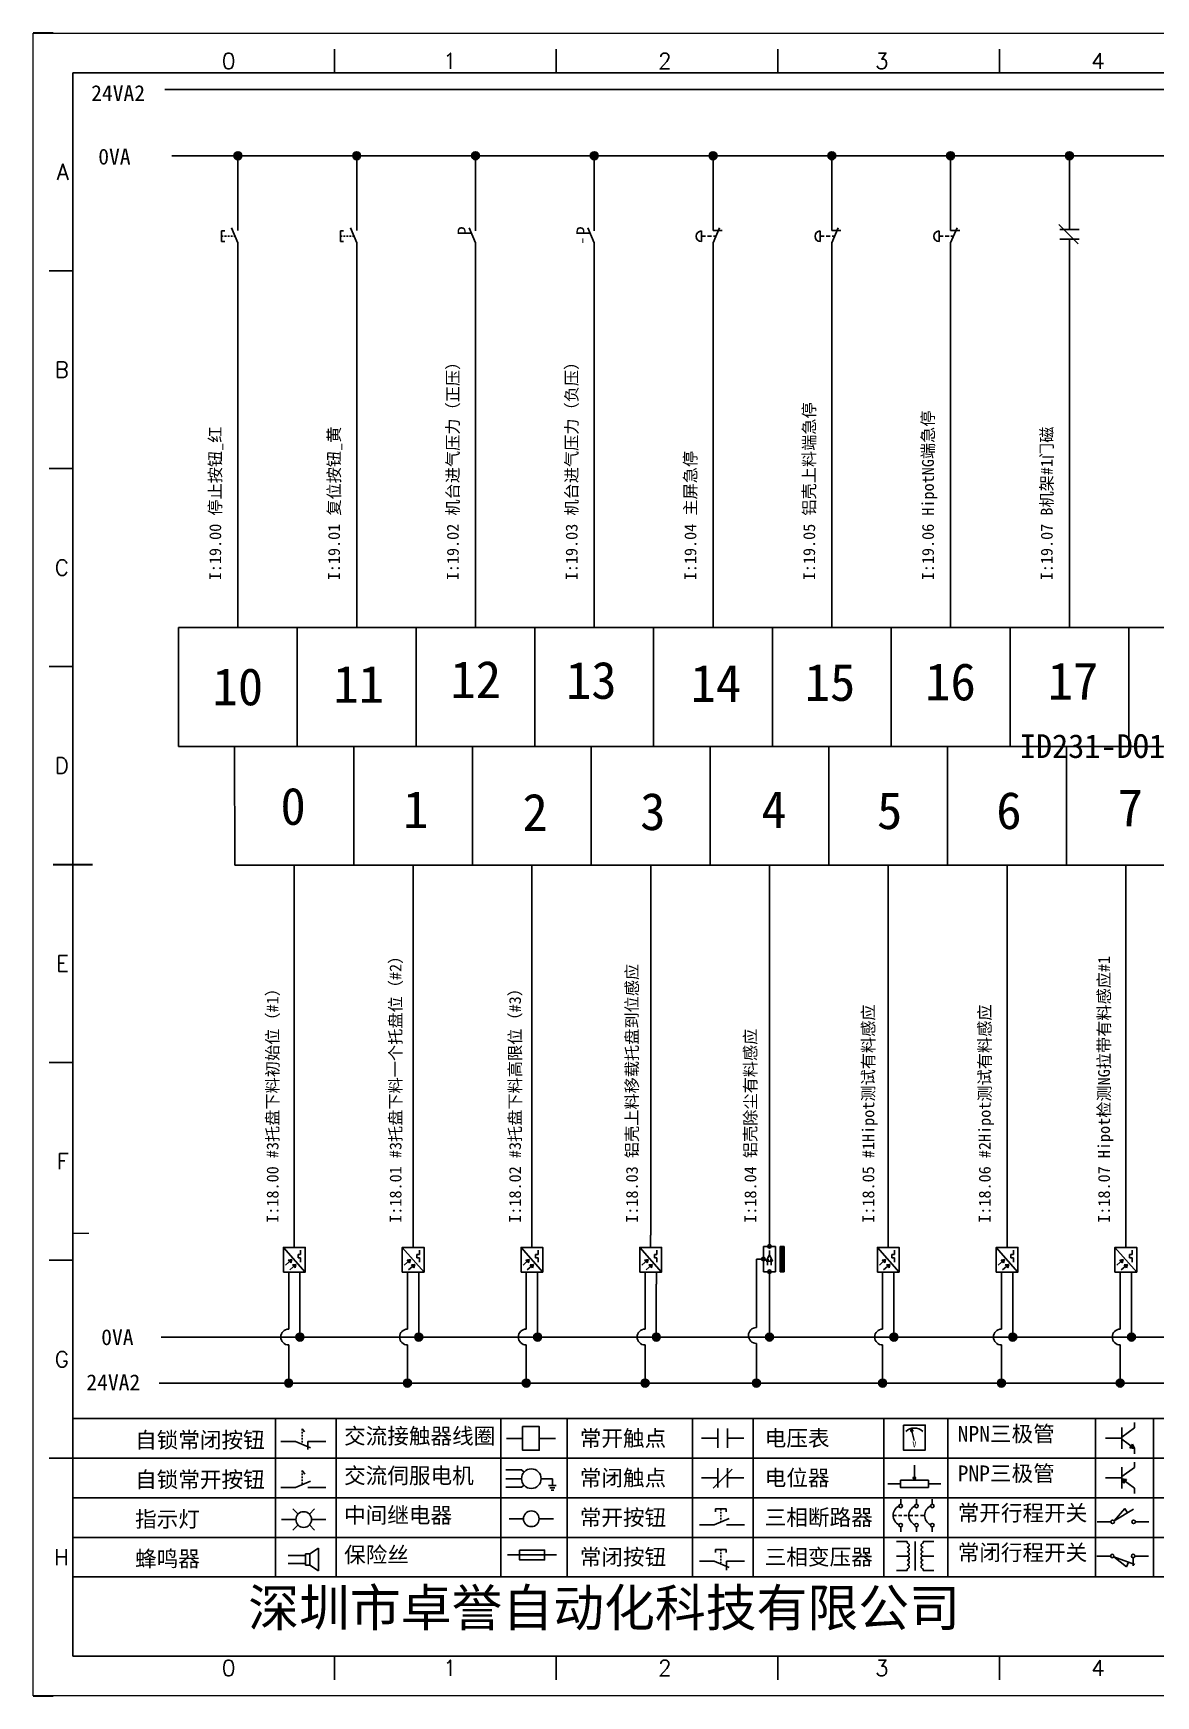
# Model space of a CAD drawing. Header units: millimetres. Extents: x 336 to 12810, y -1577 to 4105.
# Drawn here: x 9860.7 to 10002.4, y -645.8 to -435.8 of the extents above; entities that cross this region are included whole.
import ezdxf
from ezdxf.enums import TextEntityAlignment as Align

# ---------------------------------------------------------------- set-up
doc = ezdxf.new("R2010")
doc.units = ezdxf.units.MM
doc.linetypes.add('DASHED', pattern=[0.75, 0.5, -0.25])
doc.layers.add('AE_BOR', color=1, linetype='Continuous')
doc.layers.add('MISC', color=2, linetype='Continuous')
doc.styles.get("Standard").update_dxf_attribs({"font": ''})
doc.styles.add('WD', font='romans.shx', dxfattribs={"width": 0.8, "bigfont": 'gbcbig.shx'})
doc.styles.add('样式 0', font='')
doc.styles.add('汉字', font='')
doc.styles.get('Standard').set_extended_font_data('SimSun')
doc.styles.get('样式 0').set_extended_font_data('KaiTi_GB2312')
doc.styles.get('汉字').set_extended_font_data('新宋体')

# ---------------------------------------------------------------- blocks, each defined once
blk = doc.blocks.new('*U6')
at = {"linetype": 'ByBlock'}
for p, q in [((-1909.23, -780.45), (-1909.23, -780.67)), ((-1909.23, -780.45), (-1908.92, -780.84)), ((-1909.23, -780.84), (-1909.23, -781.05)), ((-1911.92, -782.07), (-1910.06, -782.07)), ((-1910.06, -782.07), (-1908.18, -782.88)), ((-1909.23, -781.23), (-1909.23, -781.44)), ((-1909.23, -781.61), (-1909.23, -781.83)), ((-1909.23, -782), (-1909.23, -782.21)), ((-1909.23, -782.38), (-1909.23, -782.43)), ((-1908.52, -783.07), (-1908.52, -782.07)), ((-1906.25, -782.07), (-1908.52, -782.07))]:
    blk.add_line(p, q, dxfattribs=at)
blk = doc.blocks.new('*U8')
at = {"linetype": 'ByBlock'}
for p, q in [((-1908.88, -791.17), (-1909.23, -790.71)), ((-1909.23, -790.71), (-1909.23, -790.92)), ((-1909.23, -791.09), (-1909.23, -791.31)), ((-1909.23, -791.48), (-1909.23, -791.69)), ((-1911.92, -792.89), (-1910.06, -792.89)), ((-1910.06, -792.89), (-1908.18, -792.08)), ((-1909.23, -791.86), (-1909.23, -792.08)), ((-1909.23, -792.25), (-1909.23, -792.47)), ((-1906.25, -792.89), (-1908.52, -792.89))]:
    blk.add_line(p, q, dxfattribs=at)
blk = doc.blocks.new('蜂鸣器')
at = {"linetype": 'ByBlock'}
for p, q in [((-1907.17, -795.53), (-1908.25, -796.26)), ((-1907.17, -795.53), (-1907.17, -798.41)), ((-1908.8, -796.48), (-1911.01, -796.48)), ((-1908.8, -797.46), (-1911.01, -797.46)), ((-1908.25, -796.26), (-1908.8, -796.26)), ((-1908.8, -797.68), (-1908.8, -796.26)), ((-1908.25, -797.68), (-1908.8, -797.68)), ((-1908.25, -797.68), (-1908.25, -796.26)), ((-1907.17, -798.41), (-1908.25, -797.68))]:
    blk.add_line(p, q, dxfattribs=at)
blk = doc.blocks.new('指示灯')
at = {"linetype": 'ByBlock'}
for p, q in [((-1854.25, -776.92), (-1856.06, -776.92)), ((-1854.62, -775.59), (-1853.97, -776.23)), ((-1851.9, -775.59), (-1852.54, -776.23)), ((-1852.26, -776.92), (-1850.45, -776.92)), ((-1854.62, -778.25), (-1853.97, -777.61)), ((-1851.9, -778.25), (-1852.54, -777.61))]:
    blk.add_line(p, q, dxfattribs=at)
blk.add_circle((-1853.26, -776.92), 0.992, dxfattribs=at)
blk = doc.blocks.new('交流接触器线圈')
at = {"linetype": 'ByBlock'}
for p, q in [((-1880.82, -781.77), (-1882.87, -781.77)), ((-1878.72, -781.77), (-1876.67, -781.77))]:
    blk.add_line(p, q, dxfattribs=at)
blk.add_lwpolyline([(-1880.82, -780.28), (-1878.72, -780.28), (-1878.72, -783.26), (-1880.82, -783.26)], close=True, dxfattribs=at)
blk = doc.blocks.new('交流伺服电机')
at = {"linetype": 'ByBlock'}
for p, q in [((-1880.97, -785.75), (-1882.94, -785.75)), ((-1880.97, -786.85), (-1882.94, -786.85)), ((-1880.97, -785.75), (-1880.65, -786.03)), ((-1878.49, -786.85), (-1877.07, -786.85)), ((-1877.07, -786.85), (-1877.07, -787.72)), ((-1880.97, -787.94), (-1882.94, -787.94)), ((-1880.97, -787.94), (-1880.65, -787.67)), ((-1877.54, -787.72), (-1876.59, -787.72)), ((-1877.38, -788.01), (-1876.75, -788.01)), ((-1877.23, -788.29), (-1876.9, -788.29))]:
    blk.add_line(p, q, dxfattribs=at)
blk.add_circle((-1879.73, -786.85), 1.24, dxfattribs=at)
blk = doc.blocks.new('中间继电器')
at = {"linetype": 'ByBlock'}
for p, q in [((-1880.72, -791.92), (-1882.54, -791.92)), ((-1878.74, -791.92), (-1876.92, -791.92))]:
    blk.add_line(p, q, dxfattribs=at)
blk.add_circle((-1879.73, -791.92), 0.992, dxfattribs=at)
blk = doc.blocks.new('保险丝')
at = {"linetype": 'ByBlock'}
blk.add_line((-1882.72, -796.49), (-1876.55, -796.49), dxfattribs=at)
blk.add_lwpolyline([(-1881.2, -795.86), (-1878.06, -795.86), (-1878.06, -797.12), (-1881.2, -797.12)], close=True, dxfattribs=at)
blk = doc.blocks.new('常开按钮')
at = {"linetype": 'ByBlock'}
for p, q in [((-1910.06, -787.73), (-1908.18, -786.93)), ((-1909.9, -785.68), (-1908.56, -785.68)), ((-1909.9, -785.68), (-1909.9, -786.07)), ((-1909.23, -785.68), (-1909.23, -785.89)), ((-1909.23, -786.06), (-1909.23, -786.28)), ((-1909.23, -786.45), (-1909.23, -786.67)), ((-1909.23, -786.84), (-1909.23, -787.05)), ((-1909.23, -787.22), (-1909.23, -787.38)), ((-1908.56, -785.68), (-1908.56, -786.07)), ((-1911.92, -787.73), (-1910.06, -787.73)), ((-1906.25, -787.73), (-1908.52, -787.73))]:
    blk.add_line(p, q, dxfattribs=at)
blk = doc.blocks.new('常开触点')
at = {"linetype": 'ByBlock'}
for p, q in [((-1853.82, -782.99), (-1853.82, -780.56)), ((-1852.6, -782.99), (-1852.6, -780.56)), ((-1853.82, -781.77), (-1855.88, -781.77)), ((-1852.6, -781.77), (-1850.55, -781.77))]:
    blk.add_line(p, q, dxfattribs=at)
blk = doc.blocks.new('常闭触点')
at = {"linetype": 'ByBlock'}
for p, q in [((-1853.82, -786.77), (-1855.88, -786.77)), ((-1852.01, -785.66), (-1854.43, -788.1)), ((-1853.82, -787.99), (-1853.82, -785.56)), ((-1852.6, -787.99), (-1852.6, -785.56)), ((-1852.6, -786.77), (-1850.55, -786.77))]:
    blk.add_line(p, q, dxfattribs=at)
blk = doc.blocks.new('常闭按钮')
at = {"linetype": 'ByBlock'}
for p, q in [((-1854.11, -790.83), (-1852.77, -790.83)), ((-1854.11, -790.83), (-1854.11, -791.22)), ((-1853.44, -790.83), (-1853.44, -791.04)), ((-1853.44, -791.21), (-1853.44, -791.43)), ((-1853.44, -791.6), (-1853.44, -791.82)), ((-1852.77, -790.83), (-1852.77, -791.22)), ((-1856.13, -792.28), (-1854.28, -792.28)), ((-1854.28, -792.28), (-1852.4, -793.09)), ((-1853.44, -791.99), (-1853.44, -792.2)), ((-1853.44, -792.37), (-1853.44, -792.53)), ((-1850.47, -792.28), (-1852.73, -792.28)), ((-1852.73, -792.28), (-1852.73, -793.43))]:
    blk.add_line(p, q, dxfattribs=at)
blk = doc.blocks.new('电压表')
at = {"linetype": 'ByBlock'}
for p, q in [((-1814.84, -780.75), (-1814.91, -781.13)), ((-1814.6, -781.05), (-1814.91, -781.13)), ((-1814.84, -780.75), (-1814.46, -782.26)), ((-1814.84, -780.75), (-1814.6, -781.05))]:
    blk.add_line(p, q, dxfattribs=at)
blk.add_lwpolyline([(-1815.84, -780.34), (-1813.07, -780.34), (-1813.07, -783.49), (-1815.84, -783.49)], close=True, dxfattribs=at)
blk.add_arc((-1814.46, -782.26), 1.56, 46.8313, 133.1687, dxfattribs=at)
at = {"linetype": 'ByBlock', "insert": (-1814.7, -782.39), "char_height": 0.75, "width": 0.6768, "attachment_point": 1}
blk.add_mtext('V', dxfattribs=at)
blk = doc.blocks.new('电位器')
at = {"linetype": 'ByBlock'}
for p, q in [((-1814.45, -787.3), (-1814.45, -785.39)), ((-1814.45, -787.3), (-1814.62, -786.96)), ((-1814.62, -786.96), (-1814.27, -786.96)), ((-1814.45, -787.3), (-1814.27, -786.96)), ((-1816.21, -787.75), (-1817.79, -787.75)), ((-1812.68, -787.75), (-1811.1, -787.75))]:
    blk.add_line(p, q, dxfattribs=at)
blk.add_lwpolyline([(-1816.21, -787.3), (-1812.68, -787.3), (-1812.68, -788.2), (-1816.21, -788.2)], close=True, dxfattribs=at)
blk = doc.blocks.new('三相断路器')
at = {"linetype": 'ByBlock'}
for p, q in [((-1816.17, -790.33), (-1816.17, -789.7)), ((-1814.17, -790.33), (-1814.17, -789.7)), ((-1812.18, -790.33), (-1812.18, -789.7)), ((-1817.14, -791.74), (-1816.72, -791.74)), ((-1816.45, -791.74), (-1816.03, -791.74)), ((-1816.17, -793.19), (-1816.17, -793.83)), ((-1815.76, -791.74), (-1815.34, -791.74)), ((-1815.07, -791.74), (-1814.65, -791.74)), ((-1814.38, -791.74), (-1813.96, -791.74)), ((-1814.17, -793.19), (-1814.17, -793.83)), ((-1813.69, -791.74), (-1813.27, -791.74)), ((-1812.18, -793.19), (-1812.18, -793.83))]:
    blk.add_line(p, q, dxfattribs=at)
for centre in [(-1816.17, -790.55), (-1814.17, -790.55), (-1812.18, -790.55), (-1816.17, -792.98), (-1814.17, -792.98), (-1812.18, -792.98)]:
    blk.add_circle(centre, 0.219, dxfattribs=at)
for centre in [(-1815.81, -791.74), (-1813.82, -791.74), (-1811.83, -791.74)]:
    blk.add_arc(centre, 1.32, 115.5791, 244.4209, dxfattribs=at)
blk = doc.blocks.new('三相变压器')
at = {"linetype": 'ByBlock'}
for p, q in [((-1816.69, -795.03), (-1815.37, -795.03)), ((-1815.37, -795.03), (-1815.37, -795.24)), ((-1814.34, -798.7), (-1814.34, -795.04)), ((-1812, -795.03), (-1813.32, -795.03)), ((-1813.32, -795.03), (-1813.32, -795.24)), ((-1816.69, -796.87), (-1815.37, -796.87)), ((-1812, -796.87), (-1813.32, -796.87)), ((-1816.69, -798.71), (-1815.37, -798.71)), ((-1815.37, -798.71), (-1815.37, -798.5)), ((-1813.32, -798.71), (-1813.32, -798.5)), ((-1812, -798.71), (-1813.32, -798.71))]:
    blk.add_line(p, q, dxfattribs=at)
for centre, start, end in [((-1815.37, -795.51), 270, 90), ((-1815.37, -796.06), 270, 90), ((-1813.32, -795.51), 90, 270), ((-1813.32, -796.06), 90, 270), ((-1815.37, -796.6), 270, 90), ((-1815.37, -797.14), 270, 90), ((-1815.37, -797.68), 270, 90), ((-1815.37, -798.23), 270, 90), ((-1813.32, -796.6), 90, 270), ((-1813.32, -797.14), 90, 270), ((-1813.32, -797.68), 90, 270), ((-1813.32, -798.23), 90, 270)]:
    blk.add_arc(centre, 0.271, start, end, dxfattribs=at)
blk = doc.blocks.new('NPN三极管')
at = {"linetype": 'ByBlock'}
for p, q in [((-1785.73, -780.61), (-1785.73, -783.32)), ((-1785.73, -781.82), (-1784.15, -780.66)), ((-1784.15, -780.66), (-1784.15, -779.98)), ((-1785.73, -781.97), (-1787.81, -781.97)), ((-1785.73, -782.11), (-1784.15, -783.27)), ((-1784.41, -782.73), (-1784.74, -783.18)), ((-1784.15, -783.27), (-1784.74, -783.18)), ((-1784.15, -783.27), (-1784.41, -782.73)), ((-1784.15, -783.27), (-1784.15, -783.96))]:
    blk.add_line(p, q, dxfattribs=at)
blk = doc.blocks.new('PNP三极管')
at = {"linetype": 'ByBlock'}
for p, q in [((-1784.9, -785.38), (-1784.9, -788.09)), ((-1783.32, -785.43), (-1783.32, -784.75)), ((-1784.9, -786.74), (-1786.98, -786.74)), ((-1784.9, -786.59), (-1783.32, -785.43)), ((-1784.9, -786.88), (-1783.32, -788.04)), ((-1784.9, -786.88), (-1784.31, -786.97)), ((-1784.9, -786.88), (-1784.64, -787.42)), ((-1784.31, -786.97), (-1784.64, -787.42)), ((-1783.32, -788.04), (-1783.32, -788.73))]:
    blk.add_line(p, q, dxfattribs=at)
blk = doc.blocks.new('常开行程开关')
at = {"linetype": 'ByBlock'}
for p, q in [((-1785.89, -792.17), (-1784.52, -790.62)), ((-1785.89, -792.17), (-1783.43, -790.72)), ((-1784.52, -790.62), (-1784.19, -791.17)), ((-1786.29, -792.3), (-1788.01, -792.3)), ((-1781.48, -792.3), (-1783.21, -792.3))]:
    blk.add_line(p, q, dxfattribs=at)
for centre in [(-1786.07, -792.3), (-1783.42, -792.3)]:
    blk.add_circle(centre, 0.219, dxfattribs=at)
blk = doc.blocks.new('常闭行程开关')
at = {"linetype": 'ByBlock'}
for p, q in [((-1786.34, -796.62), (-1788.07, -796.62)), ((-1785.93, -796.72), (-1783.25, -797.7)), ((-1785.93, -796.72), (-1784.3, -798)), ((-1784.3, -798), (-1784.08, -797.4)), ((-1783.48, -796.84), (-1783.48, -797.85)), ((-1781.54, -796.62), (-1783.26, -796.62))]:
    blk.add_line(p, q, dxfattribs=at)
for centre in [(-1786.12, -796.62), (-1783.48, -796.62)]:
    blk.add_circle(centre, 0.219, dxfattribs=at)
blk = doc.blocks.new('电控横A4')
for p, q in [((292, -5), (5, -5)), ((5, -5), (5, -205)), ((10.03, -205), (289.53, -205)), ((130.8, -205), (190.75, -205))]:
    blk.add_line(p, q)
at = {"lineweight": 9, "ltscale": 0.1}
for p, q in [((5, -151.57), (7, -151.57)), ((101.34, -205), (130.8, -205)), ((129.44, -205), (129.44, -205)), ((129.44, -205), (129.44, -205)), ((129.44, -205), (129.44, -205)), ((129.44, -205), (129.44, -205))]:
    blk.add_line(p, q, dxfattribs=at)
at = {"linetype": 'ByBlock'}
for p, q in [((292, -175), (5, -175)), ((292, -180), (5, -180)), ((292, -185), (5, -185)), ((292, -190), (5, -190)), ((292, -195), (5, -195))]:
    blk.add_line(p, q, dxfattribs=at)
at = {"color": 0, "lineweight": -2}
for p, q in [((30.58, -175), (30.58, -195)), ((38.26, -175), (38.26, -195)), ((59.05, -175), (59.05, -195)), ((67.4, -175), (67.4, -195)), ((83.26, -175), (83.26, -195)), ((90.91, -175), (90.91, -195)), ((107.4, -175), (107.4, -195)), ((115.5, -175), (115.5, -195)), ((134.12, -175), (134.12, -195)), ((141.48, -175), (141.48, -195))]:
    blk.add_line(p, q, dxfattribs=at)
at = {"color": 0, "ltscale": 2}
blk.add_line((101.34, -205), (5, -205), dxfattribs=at)
at = {"layer": 'AE_BOR', "lineweight": 30}
for p, q in [((2.53, 0), (0, 0)), ((0, -210), (2.53, -210))]:
    blk.add_line(p, q, dxfattribs=at)
at = {"layer": 'AE_BOR', "color": 1, "lineweight": 15}
for p, q in [((0, 0), (297, 0)), ((0, -210), (0, 0)), ((297, -210), (0, -210))]:
    blk.add_line(p, q, dxfattribs=at)
at = {"layer": 'AE_BOR'}
for p, q in [((38.03, -5), (38.03, -2)), ((66.03, -5), (66.03, -2)), ((94.03, -5), (94.03, -2)), ((122.03, -5), (122.03, -2)), ((5, -30), (2, -30)), ((5, -55), (2, -55)), ((5, -80), (2, -80)), ((5, -130), (2, -130)), ((5, -155), (2, -155)), ((5, -180), (2, -180)), ((38.03, -205), (38.03, -208)), ((66.03, -205), (66.03, -208)), ((94.03, -205), (94.03, -208)), ((122.03, -205), (122.03, -208))]:
    blk.add_line(p, q, dxfattribs=at)
at = {"layer": 'AE_BOR', "color": 2, "lineweight": 30}
blk.add_line((2.5, -105), (7.5, -105), dxfattribs=at)
at = {"linetype": 'ByBlock'}
for name, p in [('*U6', (1943.19, 604.18)), ('交流接触器线圈', (1942.62, 604.27)), ('常开触点', (1940.27, 604.3)), ('电压表', (1925.71, 604.52)), ('NPN三极管', (1923.2, 604.5)), ('PNP三极管', (1922.37, 604.27)), ('*U8', (1943.19, 609.18)), ('交流伺服电机', (1942.62, 604.27)), ('常闭触点', (1940.27, 604.3)), ('电位器', (1925.71, 604.52)), ('指示灯', (1887.41, 589.18)), ('中间继电器', (1942.62, 604.27)), ('常开按钮', (1996.06, 599.3)), ('三相断路器', (1925.71, 604.52)), ('常开行程开关', (1922.37, 604.27)), ('三相变压器', (1925.71, 604.52)), ('蜂鸣器', (1943.19, 604.18)), ('保险丝', (1942.62, 604.27)), ('常闭按钮', (1940.27, 599.3)), ('常闭行程开关', (1922.37, 604.27))]:
    blk.add_blockref(name, p, dxfattribs=at)
at = {"char_height": 2, "attachment_point": 1, "style": '汉字'}
for s, insert in [('{\\fKaiTi_GB2312|b0|i0|c134|p49;自锁常闭按钮}', (12.86, -176.69)), ('{\\fKaiTi_GB2312|b0|i0|c134|p49;交流接触器线圈}', (39.25, -176.19)), ('{\\fKaiTi_GB2312|b0|i0|c134|p49;常开触点}', (69.01, -176.48)), ('{\\fKaiTi_GB2312|b0|i0|c134|p49;电压表}', (92.37, -176.47)), ('{\\fKaiTi_GB2312|b0|i0|c134|p49;NPN三极管}', (116.73, -175.91)), ('{\\fKaiTi_GB2312|b0|i0|c134|p49;自锁常开按钮}', (12.86, -181.69)), ('{\\fKaiTi_GB2312|b0|i0|c134|p49;交流伺服电机}', (39.25, -181.19)), ('{\\fKaiTi_GB2312|b0|i0|c134|p49;常闭触点}', (69.01, -181.48)), ('{\\fKaiTi_GB2312|b0|i0|c134|p49;电位器}', (92.37, -181.47)), ('{\\fKaiTi_GB2312|b0|i0|c134|p49;PNP三极管}', (116.73, -180.91)), ('{\\fKaiTi_GB2312|b0|i0|c134|p49;指示灯}', (12.86, -186.69)), ('{\\fKaiTi_GB2312|b0|i0|c134|p49;中间继电器}', (39.25, -186.19)), ('{\\fKaiTi_GB2312|b0|i0|c134|p49;常开按钮}', (69.01, -186.48)), ('{\\fKaiTi_GB2312|b0|i0|c134|p49;三相断路器}', (92.37, -186.47)), ('{\\fKaiTi_GB2312|b0|i0|c134|p49;常开行程开关}', (116.73, -185.91)), ('{\\fKaiTi_GB2312|b0|i0|c134|p49;保险丝}', (39.25, -191.19)), ('{\\fKaiTi_GB2312|b0|i0|c134|p49;常闭行程开关}', (116.73, -190.91)), ('{\\fKaiTi_GB2312|b0|i0|c134|p49;蜂鸣器}', (12.86, -191.69)), ('{\\fKaiTi_GB2312|b0|i0|c134|p49;常闭按钮}', (69.01, -191.48)), ('{\\fKaiTi_GB2312|b0|i0|c134|p49;三相变压器}', (92.37, -191.47))]:
    blk.add_mtext(s, dxfattribs=dict(at, insert=insert))
at = {"color": 0, "lineweight": -2, "insert": (27.14, -196.53), "char_height": 4.7064, "width": 96.1138, "attachment_point": 1}
blk.add_mtext('深圳市卓誉自动化科技有限公司', dxfattribs=at)
at = {"layer": 'AE_BOR', "style": 'WD'}
for s, p in [('0', (24.67, -4.5)), ('1', (52.6, -4.5)), ('2', (79.75, -4.5)), ('3', (107.15, -4.5)), ('4', (134.45, -4.5)), ('0', (24.67, -207.5)), ('1', (52.6, -207.5)), ('2', (79.75, -207.5)), ('3', (107.15, -207.5)), ('4', (134.45, -207.5))]:
    blk.add_text(s, height=2, dxfattribs=at).set_placement(p, align=Align.CENTER)
for s, p in [('A', (4.5, -17.5)), ('B', (4.5, -42.5)), ('C', (4.5, -67.5)), ('D', (4.5, -92.5)), ('E', (4.5, -117.5)), ('F', (4.5, -142.5)), ('G', (4.5, -167.5)), ('H', (4.5, -192.5))]:
    blk.add_text(s, height=2, dxfattribs=at).set_placement(p, align=Align.MIDDLE_RIGHT)
blk = doc.blocks.new('光电开关')
at = {"linetype": 'ByBlock'}
h = blk.add_hatch(dxfattribs=at)
h.set_pattern_fill('ANSI31', color=256, scale=0.01, style=0)
h.set_pattern_definition([(45, (0.172267, 0), (-0.0224506403, 0.0224506403), [])])
h.paths.add_polyline_path([(-1882.44, -776.34), (-1882.5, -775.91), (-1882.68, -776.07)])
h.paths.add_polyline_path([(-1882.86, -776.23), (-1882.44, -776.34), (-1882.68, -776.07)])
h.paths.add_polyline_path([(-1883.05, -776.88), (-1883.11, -776.45), (-1883.29, -776.61)])
h.paths.add_polyline_path([(-1883.47, -776.77), (-1883.05, -776.88), (-1883.29, -776.61)])
for p, q in [((-1884.01, -775.96), (-1885.56, -775.96)), ((-1880.91, -775.3), (-1884.01, -778.05)), ((-1883.75, -776.09), (-1883.05, -776.88)), ((-1883.11, -776.45), (-1883.47, -776.77)), ((-1883.05, -776.88), (-1883.47, -776.77)), ((-1883.14, -775.55), (-1882.44, -776.34)), ((-1883.05, -776.88), (-1883.11, -776.45)), ((-1882.5, -775.91), (-1882.86, -776.23)), ((-1882.44, -776.34), (-1882.86, -776.23)), ((-1882.44, -776.34), (-1882.5, -775.91)), ((-1879.37, -776.67), (-1880.91, -776.67)), ((-1884.01, -777.39), (-1885.56, -777.39)), ((-1882.78, -777.47), (-1882.23, -777.47)), ((-1882.23, -777.47), (-1882.23, -777.14)), ((-1882.23, -777.14), (-1881.78, -777.14)), ((-1881.78, -777.47), (-1881.78, -777.14)), ((-1881.23, -777.47), (-1881.78, -777.47))]:
    blk.add_line(p, q, dxfattribs=at)
blk.add_lwpolyline([(-1884.01, -775.3), (-1880.91, -775.3), (-1880.91, -778.05), (-1884.01, -778.05)], close=True, dxfattribs=at)
blk = doc.blocks.new('接近开关')
at = {"linetype": 'ByBlock'}
h = blk.add_hatch(dxfattribs=at)
h.set_pattern_fill('ANSI31', color=256, scale=0.01, style=0)
h.set_pattern_definition([(45, (-89.131516, -30.795668), (-0.0224506403, 0.0224506403), [])])
h.paths.add_polyline_path([(-1516.96, -1123.35), (-1516.96, -1122.85), (-1513.76, -1122.85), (-1513.76, -1123.35)])
for p, q in [((-1516.96, -1123.35), (-1516.96, -1122.85)), ((-1516.96, -1122.85), (-1513.76, -1122.85)), ((-1516.96, -1123.35), (-1513.76, -1123.35)), ((-1513.76, -1122.85), (-1513.76, -1123.35)), ((-1517.18, -1124.71), (-1518.36, -1124.71)), ((-1516.96, -1123.95), (-1513.76, -1123.95)), ((-1516.96, -1123.95), (-1516.96, -1125.47)), ((-1516.96, -1125.47), (-1513.76, -1125.47)), ((-1515.91, -1124.71), (-1516.45, -1124.71)), ((-1515.11, -1124.31), (-1515.91, -1124.71)), ((-1515.11, -1125.11), (-1515.91, -1124.71)), ((-1515.33, -1124.53), (-1515.17, -1124.53)), ((-1515.33, -1124.88), (-1515.17, -1124.88)), ((-1515.25, -1124.45), (-1515.25, -1124.61)), ((-1515.11, -1124.31), (-1515.11, -1125.11)), ((-1515.11, -1124.48), (-1514.58, -1124.48)), ((-1515.11, -1124.94), (-1514.58, -1124.94)), ((-1513.76, -1123.95), (-1513.76, -1125.47)), ((-1513.54, -1124.71), (-1512.36, -1124.71)), ((-1515.36, -1125.69), (-1515.36, -1126.36)), ((-1515.36, -1126.36), (-1512.36, -1126.36))]:
    blk.add_line(p, q, dxfattribs=at)
for centre in [(-1516.96, -1124.71), (-1515.36, -1125.47), (-1513.76, -1124.71)]:
    blk.add_circle(centre, 0.225, dxfattribs=at)
blk = doc.blocks.new('急停按钮1')
for p, q in [((781.41, 1650.9), (781.41, 1648.63)), ((779.96, 1648.59), (779.96, 1647.25)), ((781.41, 1647.09), (782.22, 1648.97)), ((781.41, 1648.63), (782.57, 1648.63)), ((781.41, 1647.09), (781.41, 1645.23))]:
    blk.add_line(p, q)
at = {"linetype": 'DASHED'}
blk.add_line((779.96, 1647.92), (781.77, 1647.92), dxfattribs=at)
blk.add_arc((779.96, 1647.92), 0.67, 90, 270)
blk = doc.blocks.new('压力感应器')
at = {"linetype": 'ByBlock'}
for p, q in [((-1815.59, -777.73), (-1813.71, -776.93)), ((-1817.44, -777.73), (-1815.59, -777.73)), ((-1811.78, -777.73), (-1814.05, -777.73))]:
    blk.add_line(p, q, dxfattribs=at)
at = {"linetype": 'ByBlock', "insert": (-1814.65, -775.48), "char_height": 1.68, "width": 1.2242, "attachment_point": 1}
blk.add_mtext('{\\fNSimSun|b0|i0|c134|p49;P}', dxfattribs=at)

msp = doc.modelspace()

# ---------------------------------------------------------------- hatches: boundary and pattern name
at = {"lineweight": -2}
h = msp.add_hatch(color=0, dxfattribs=at)
edge = h.paths.add_edge_path()
edge.add_arc((9886.542, -451.287), 0.5, 0, 360)
h = msp.add_hatch(color=0, dxfattribs=at)
edge = h.paths.add_edge_path()
edge.add_arc((9901.542, -451.287), 0.5, 0, 360)
h = msp.add_hatch(color=0, dxfattribs=at)
edge = h.paths.add_edge_path()
edge.add_arc((9916.542, -451.287), 0.5, 0, 360)
h = msp.add_hatch(color=0, dxfattribs=at)
edge = h.paths.add_edge_path()
edge.add_arc((9931.542, -451.287), 0.5, 0, 360)
h = msp.add_hatch(color=0, dxfattribs=at)
edge = h.paths.add_edge_path()
edge.add_arc((9946.542, -451.287), 0.5, 0, 360)
h = msp.add_hatch(color=0, dxfattribs=at)
edge = h.paths.add_edge_path()
edge.add_arc((9961.542, -451.287), 0.5, 0, 360)
h = msp.add_hatch(color=0, dxfattribs=at)
edge = h.paths.add_edge_path()
edge.add_arc((9976.542, -451.287), 0.5, 0, 360)
h = msp.add_hatch(color=0, dxfattribs=at)
edge = h.paths.add_edge_path()
edge.add_arc((9991.542, -451.287), 0.5, 0, 360)
h = msp.add_hatch(color=0, dxfattribs=at)
edge = h.paths.add_edge_path()
edge.add_arc((9894.38, -600.499), 0.5, 0, 360)
h = msp.add_hatch(color=0, dxfattribs=at)
edge = h.paths.add_edge_path()
edge.add_arc((9909.38, -600.499), 0.5, 0, 360)
h = msp.add_hatch(color=0, dxfattribs=at)
edge = h.paths.add_edge_path()
edge.add_arc((9924.38, -600.499), 0.5, 0, 360)
h = msp.add_hatch(color=0, dxfattribs=at)
edge = h.paths.add_edge_path()
edge.add_arc((9939.38, -600.499), 0.5, 0, 360)
h = msp.add_hatch(color=0, dxfattribs=at)
edge = h.paths.add_edge_path()
edge.add_arc((9953.667, -600.499), 0.5, 0, 360)
h = msp.add_hatch(color=0, dxfattribs=at)
edge = h.paths.add_edge_path()
edge.add_arc((9969.38, -600.499), 0.5, 0, 360)
h = msp.add_hatch(color=0, dxfattribs=at)
edge = h.paths.add_edge_path()
edge.add_arc((9984.38, -600.499), 0.5, 0, 360)
h = msp.add_hatch(color=0, dxfattribs=at)
edge = h.paths.add_edge_path()
edge.add_arc((9999.38, -600.499), 0.5, 0, 360)
h = msp.add_hatch(color=0, dxfattribs=at)
edge = h.paths.add_edge_path()
edge.add_arc((9892.954, -606.316), 0.5, 0, 360)
h = msp.add_hatch(color=0, dxfattribs=at)
edge = h.paths.add_edge_path()
edge.add_arc((9907.954, -606.316), 0.5, 0, 360)
h = msp.add_hatch(color=0, dxfattribs=at)
edge = h.paths.add_edge_path()
edge.add_arc((9922.954, -606.316), 0.5, 0, 360)
h = msp.add_hatch(color=0, dxfattribs=at)
edge = h.paths.add_edge_path()
edge.add_arc((9937.954, -606.316), 0.5, 0, 360)
h = msp.add_hatch(color=0, dxfattribs=at)
edge = h.paths.add_edge_path()
edge.add_arc((9952.019, -606.316), 0.5, 0, 360)
h = msp.add_hatch(color=0, dxfattribs=at)
edge = h.paths.add_edge_path()
edge.add_arc((9967.954, -606.316), 0.5, 0, 360)
h = msp.add_hatch(color=0, dxfattribs=at)
edge = h.paths.add_edge_path()
edge.add_arc((9982.954, -606.316), 0.5, 0, 360)
h = msp.add_hatch(color=0, dxfattribs=at)
edge = h.paths.add_edge_path()
edge.add_arc((9997.954, -606.316), 0.5, 0, 360)

# ---------------------------------------------------------------- linework, layer by layer
at = {"color": 0, "lineweight": -2}
for p, q in [((9877.33, -442.924), (10144.083, -442.924)), ((9878.214, -451.287), (10144.967, -451.287)), ((9886.542, -458.531), (9886.542, -451.287)), ((9901.542, -458.531), (9901.542, -451.287)), ((9916.542, -458.531), (9916.542, -451.287)), ((9931.542, -458.531), (9931.542, -451.287)), ((9946.542, -458.531), (9946.542, -451.287)), ((9961.542, -458.531), (9961.542, -451.287)), ((9976.542, -458.531), (9976.542, -451.287)), ((9991.542, -458.531), (9991.542, -451.287)), ((9991.542, -463.859), (9991.542, -510.893)), ((9886.542, -464.143), (9886.542, -510.893)), ((9901.542, -464.143), (9901.542, -510.893)), ((9916.542, -464.143), (9916.542, -510.893)), ((9931.542, -464.143), (9931.542, -510.893)), ((9946.542, -464.143), (9946.542, -510.893)), ((9961.542, -464.143), (9961.542, -510.893)), ((9976.542, -464.143), (9976.542, -510.893)), ((9879.042, -525.893), (10141.167, -525.893)), ((9901.167, -540.893), (9901.167, -525.893)), ((9916.167, -540.893), (9916.167, -525.893)), ((9931.167, -540.893), (9931.167, -525.893)), ((9946.167, -540.893), (9946.167, -525.893)), ((9961.167, -540.893), (9961.167, -525.893)), ((9976.167, -540.893), (9976.167, -525.893)), ((9991.167, -540.893), (9991.167, -525.893)), ((9893.667, -540.893), (9893.667, -587.643)), ((9908.667, -540.893), (9908.667, -587.643)), ((9923.667, -540.893), (9923.667, -587.643)), ((9938.667, -540.893), (9938.667, -587.643)), ((9953.667, -540.893), (9953.667, -587.643)), ((9968.667, -540.893), (9968.667, -587.643)), ((9983.667, -540.893), (9983.667, -587.643)), ((9998.667, -540.893), (9998.667, -587.643)), ((9892.954, -593.833), (9892.954, -599.499)), ((9894.38, -593.833), (9894.38, -600.499)), ((9907.954, -593.833), (9907.954, -599.499)), ((9909.38, -593.833), (9909.38, -600.499)), ((9922.954, -593.833), (9922.954, -599.499)), ((9924.38, -593.833), (9924.38, -600.499)), ((9937.954, -593.833), (9937.954, -599.499)), ((9939.38, -593.833), (9939.38, -600.499)), ((9952.019, -593.645), (9952.019, -599.31)), ((9953.667, -593.645), (9953.667, -600.499)), ((9967.954, -593.833), (9967.954, -599.499)), ((9969.38, -593.833), (9969.38, -600.499)), ((9982.954, -593.833), (9982.954, -599.499)), ((9984.38, -593.833), (9984.38, -600.499)), ((9997.954, -593.833), (9997.954, -599.499)), ((9999.38, -593.833), (9999.38, -600.499)), ((9876.846, -600.499), (10142.835, -600.499)), ((9892.954, -601.499), (9892.954, -606.316)), ((9907.954, -601.499), (9907.954, -606.316)), ((9922.954, -601.499), (9922.954, -606.316)), ((9937.954, -601.499), (9937.954, -606.316)), ((9952.019, -601.31), (9952.019, -606.316)), ((9967.954, -601.499), (9967.954, -606.316)), ((9982.954, -601.499), (9982.954, -606.316)), ((9997.954, -601.499), (9997.954, -606.316)), ((9876.608, -606.316), (10143.361, -606.316))]:
    msp.add_line(p, q, dxfattribs=at)
for points in [[(9879.042, -510.893), (9894.042, -510.893)], [(9879.042, -525.893), (9879.042, -510.893)], [(9894.042, -525.893), (9894.042, -510.893)], [(9894.042, -510.893), (9909.042, -510.893)], [(9909.042, -525.893), (9909.042, -510.893)], [(9909.042, -510.893), (9924.042, -510.893)], [(9924.042, -510.893), (9939.042, -510.893)], [(9924.042, -525.893), (9924.042, -510.893)], [(9939.042, -510.893), (9954.042, -510.893)], [(9939.042, -525.893), (9939.042, -510.893)], [(9954.042, -525.893), (9954.042, -510.893)], [(9954.042, -510.893), (9969.042, -510.893)], [(9969.042, -510.893), (9984.042, -510.893)], [(9969.042, -525.893), (9969.042, -510.893)], [(9984.042, -510.893), (9999.042, -510.893)], [(9984.042, -525.893), (9984.042, -510.893)], [(9999.042, -510.893), (10014.042, -510.893)], [(9999.042, -525.893), (9999.042, -510.893)], [(9901.167, -540.893), (9886.167, -540.893), (9886.132, -525.893)], [(9916.167, -540.893), (9901.167, -540.893)], [(9931.167, -540.893), (9916.167, -540.893)], [(9946.167, -540.893), (9931.167, -540.893)], [(9961.167, -540.893), (9946.167, -540.893)], [(9976.167, -540.893), (9961.167, -540.893)], [(9991.167, -540.893), (9976.167, -540.893)], [(10006.167, -540.893), (9991.167, -540.893)]]:
    msp.add_lwpolyline(points, dxfattribs=at)
for centre in [(9886.542, -451.287), (9901.542, -451.287), (9916.542, -451.287), (9931.542, -451.287), (9946.542, -451.287), (9961.542, -451.287), (9976.542, -451.287), (9991.542, -451.287), (9894.38, -600.499), (9909.38, -600.499), (9924.38, -600.499), (9939.38, -600.499), (9953.667, -600.499), (9969.38, -600.499), (9984.38, -600.499), (9999.38, -600.499), (9892.954, -606.316), (9907.954, -606.316), (9922.954, -606.316), (9937.954, -606.316), (9952.019, -606.316), (9967.954, -606.316), (9982.954, -606.316), (9997.954, -606.316)]:
    msp.add_circle(centre, 0.5, dxfattribs=at)
for centre in [(9892.954, -600.499), (9907.954, -600.499), (9922.954, -600.499), (9937.954, -600.499), (9952.019, -600.31), (9967.954, -600.499), (9982.954, -600.499), (9997.954, -600.499)]:
    msp.add_arc(centre, 1, 90, 270, dxfattribs=at)

# ---------------------------------------------------------------- block references
for name, p in [('电控横A4', (9860.701, -435.809)), ('急停按钮1', (9165.129, -2109.374)), ('急停按钮1', (9180.129, -2109.374)), ('急停按钮1', (9195.129, -2109.374))]:
    msp.add_blockref(name, p)
at = {"linetype": 'ByBlock'}
for name, p, rotation in [('常开按钮', (9098.81, 1447.776), 90), ('常开按钮', (9113.81, 1447.776), 90), ('压力感应器', (9138.81, 1353.302), 90), ('压力感应器', (9153.81, 1353.302), 90), ('常闭触点', (10778.317, -2314.407), 270), ('光电开关', (9116.994, 1291.722), 90), ('光电开关', (9131.994, 1291.722), 90), ('光电开关', (9146.994, 1291.722), 90), ('光电开关', (9161.994, 1291.722), 90), ('接近开关', (11078.376, -2106.005), 270), ('光电开关', (9191.994, 1291.722), 90), ('光电开关', (9206.994, 1291.722), 90), ('光电开关', (9221.994, 1291.722), 90)]:
    msp.add_blockref(name, p, dxfattribs=dict(at, rotation=rotation))

# ---------------------------------------------------------------- texts
at = {"color": 0, "lineweight": -2, "attachment_point": 1}
for s, insert, char_height, width in [('0VA', (9868.909, -450.392), 2, 14.27309), ('10', (9883.331, -515.994), 4.7064, 7.20347), ('11', (9898.584, -515.675), 4.7064, 7.20347), ('12', (9913.372, -515.084), 4.7064, 7.20347), ('13', (9927.966, -515.178), 4.7064, 7.20347), ('14', (9943.702, -515.565), 4.7064, 7.20347), ('15', (9958.106, -515.432), 4.7064, 7.20347), ('16', (9973.326, -515.368), 4.7064, 7.20347), ('17', (9988.795, -515.28), 4.7064, 7.20347), ('ID231-DO15-10   5#-CN1  18-19CH               ', (9985.262, -524.357), 3, 70.53841), ('0', (9891.917, -531.091), 4.706, 7.20347), ('1', (9907.414, -531.496), 4.706, 7.20347), ('2', (9922.475, -531.855), 4.706, 7.20347), ('3', (9937.337, -531.75), 4.706, 7.20347), ('4', (9952.638, -531.511), 4.706, 7.20347), ('5', (9967.244, -531.63), 4.706, 7.20347), ('6', (9982.305, -531.63), 4.706, 7.20347), ('7', (9997.632, -531.271), 4.706, 7.20347), ('0VA', (9869.283, -599.514), 2, 14.27309)]:
    msp.add_mtext(s, dxfattribs=dict(at, insert=insert, char_height=char_height, width=width))
at = {"color": 0, "lineweight": -2, "char_height": 1.5, "attachment_point": 1, "rotation": 90}
for s, insert, width in [('-', (9929.172, -462.53), 7.20347), ('{\\C256;I:19.02 机台进气压力（正压）}', (9912.929, -504.908), 71.79445), ('{\\C256;I:19.03 机台进气压力（负压）}', (9927.929, -504.908), 71.79445), ('{\\C256;I:19.05 铝壳上料端急停}', (9957.929, -504.908), 71.79445), ('{\\C256;I:19.06 HipotNG端急停}', (9972.929, -504.908), 71.79445), ('{\\C256;I:19.00 停止按钮_红}', (9882.929, -504.908), 71.79445), ('{\\C256;I:19.01 复位按钮_黄}', (9897.929, -504.908), 71.79445), ('{\\C256;I:19.07 B机架#1门磁}', (9987.929, -504.908), 71.79445), ('{\\C256;I:19.04 主屏急停}', (9942.929, -504.908), 71.79445), ('{\\C256;I:18.01 #3托盘下料一个托盘位（#2）}', (9905.696, -586.067), 71.79445), ('{\\C256;I:18.03 铝壳上料移载托盘到位感应}', (9935.546, -586.067), 71.79445), ('{\\C256;I:18.07 Hipot检测NG拉带有料感应#1}', (9995.159, -586.067), 71.79445), ('{\\C256;I:18.00 #3托盘下料初始位（#1）}', (9890.168, -586.067), 71.79445), ('{\\C256;I:18.02 #3托盘下料高限位（#3）}', (9920.785, -586.067), 71.79445), ('{\\C256;I:18.05 #1Hipot测试有料感应}', (9965.395, -586.067), 71.79445), ('{\\C256;I:18.06 #2Hipot测试有料感应}', (9980.097, -586.067), 71.79445), ('{\\C256;I:18.04 铝壳除尘有料感应}', (9950.502, -586.067), 71.79445)]:
    msp.add_mtext(s, dxfattribs=dict(at, insert=insert, width=width))
at = {"layer": 'MISC', "color": 0, "char_height": 2, "width": 5.01683, "attachment_point": 1, "style": '样式 0'}
for insert in [(9868.015, -442.368), (9867.407, -605.213)]:
    msp.add_mtext('24VA2', dxfattribs=dict(at, insert=insert))

doc.saveas('drawing.dxf')
